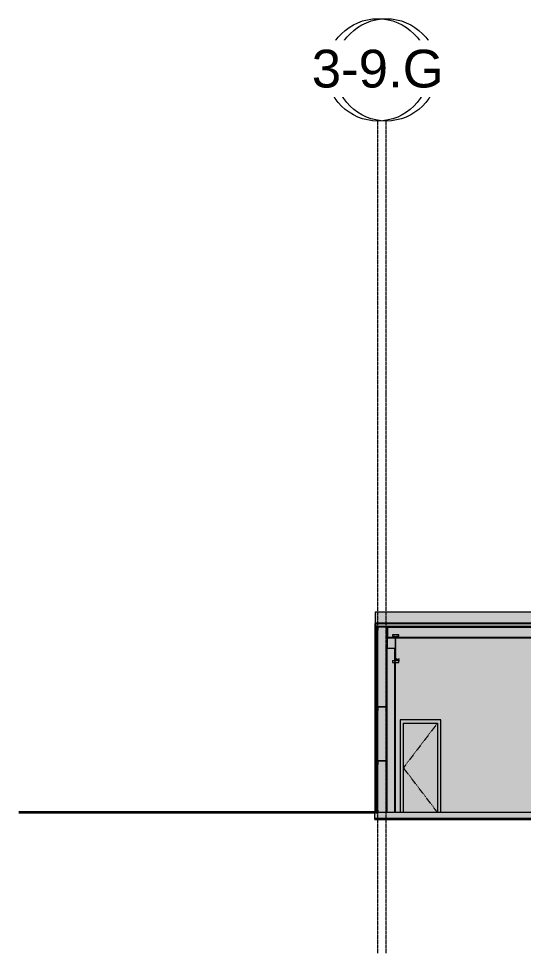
# Model space of a CAD drawing. Header units: inches. Extents: x -54880 to -186, y -132 to 853.
# Drawn here: x -20968 to -20495, y -132 to 745 of the extents above; entities that cross this region are included whole.
import ezdxf

# ---------------------------------------------------------------- set-up
doc = ezdxf.new("R2010")
doc.units = ezdxf.units.IN
doc.header["$MEASUREMENT"] = 0
doc.linetypes.add('Dash 1_16_', pattern=[0.125, 0.0625, -0.0625])
doc.linetypes.add('Grid Line 1_2_', pattern=[0.875, 0.5, -0.125, 0.125, -0.125])
for name, color, linetype, lineweight in [('A-CLNG', 13, 'Continuous', 9), ('A-DOOR', 31, 'Continuous', 9), ('A-DOOR-FRAM', 31, 'Continuous', 9), ('A-GLAZ-CWMG', 51, 'Continuous', 9), ('A-ROOF', 132, 'Continuous', 9), ('A-WALL', 113, 'Continuous', 9), ('C-BLDG-PADS', 91, 'Continuous', 9), ('C-TOPO', 7, 'Continuous', 9), ('I-WALL', 2, 'Continuous', 9), ('L-SITE-WALL', 31, 'Continuous', 9), ('S-BEAM', 12, 'Continuous', 9), ('S-COLS', 52, 'Continuous', 9), ('S-GRID', 1, 'Continuous', 9), ('S-GRID-IDEN', 1, 'Continuous', 9)]:
    doc.layers.add(name, color=color, linetype=linetype, lineweight=lineweight)
doc.styles.add('Arial', font='arial.ttf', dxfattribs={"height": 35.407186})
pattern_1 = [(45, (22032.004, 107.706), (-19.007, 19.007), []), (45, (22032.004, 136.506), (-19.007, 19.007), [])]

# ---------------------------------------------------------------- blocks, each defined once
blk = doc.blocks.new('Single-Flush - 32_ x 84_-489871-Section 7')
at = {"layer": 'A-DOOR'}
blk.add_hatch(color=256, dxfattribs=at).paths.add_polyline_path([(20942.38, 0), (20947.62, 0), (20947.62, 84), (20915.62, 84), (20915.62, 0)], flags=0)
at = {"layer": 'A-DOOR-FRAM'}
blk.add_hatch(color=256, dxfattribs=at).paths.add_polyline_path([(20915.62, 0), (20915.62, 84), (20947.62, 84), (20947.62, 0), (20950.62, 0), (20950.62, 87), (20912.62, 87), (20912.62, 0)], flags=0)
at = {"layer": 'A-DOOR', "linetype": 'Dash 1_16_'}
for p in [(20947.62, 84), (20947.62, 0)]:
    blk.add_line(p, (20915.62, 42), dxfattribs=at)
at = {"layer": 'A-DOOR-FRAM'}
for p, q in [((20950.62, 87), (20912.62, 87)), ((20912.62, 87), (20912.62, 0)), ((20915.62, 0), (20915.62, 84)), ((20915.62, 84), (20947.62, 84)), ((20947.62, 84), (20947.62, 0)), ((20950.62, 0), (20950.62, 87))]:
    blk.add_line(p, q, dxfattribs=at)
blk = doc.blocks.new('W-Wide Flange - 8_ WIDE-1050861-Section 7')
at = {"layer": 'S-BEAM'}
h = blk.add_hatch(dxfattribs=at)
h.set_pattern_fill('FP_9', color=256, style=0, pattern_type=2)
h.set_pattern_definition(pattern_1)
h.paths.add_polyline_path([(20911.22, 140.84), (20911.22, 142.2), (20909.29, 142.22), (20908.93, 142.39), (20908.68, 142.7), (20908.59, 143.09), (20908.63, 164.81), (20908.8, 165.16), (20909.11, 165.41), (20909.49, 165.5), (20911.23, 165.5), (20911.23, 166.86), (20905.23, 166.86), (20905.23, 165.5), (20907.16, 165.48), (20907.52, 165.31), (20907.76, 165), (20907.85, 164.61), (20907.82, 142.89), (20907.65, 142.54), (20907.34, 142.29), (20906.95, 142.2), (20905.22, 142.2), (20905.22, 140.84)], flags=0)
for points in [[(20908.59, 143.09), (20909.11, 145.28), (20909.12, 164.2), (20908.6, 164.2), (20908.6, 149.75)], [(20906.95, 142.2), (20907.02, 142.61), (20905.32, 142.62), (20905.22, 142.2)], [(20906.95, 142.2), (20907.34, 142.29), (20907.65, 142.54), (20907.82, 142.89), (20907.84, 143.86), (20907.77, 142.89), (20907.51, 142.61), (20907.37, 142.54), (20907.34, 142.65), (20907.05, 142.61), (20906.96, 142.22)], [(20909.48, 142.2), (20909.92, 144.4), (20909.6, 144.48), (20909.29, 144.76), (20909.13, 145.12), (20909.1, 145.21), (20908.62, 142.89), (20908.79, 142.54), (20909.1, 142.29), (20909.29, 142.22)], [(20909.52, 142.2), (20911.22, 142.22), (20911.74, 144.39), (20910, 144.39), (20909.48, 142.2)], [(20911.22, 140.84), (20911.74, 143.02), (20911.74, 144.39), (20911.22, 142.05)]]:
    blk.add_hatch(color=256, dxfattribs=at).paths.add_polyline_path(points, flags=0)
at = {"layer": 'S-BEAM', "lineweight": 15}
for p, q in [((20911.23, 166.86), (20905.23, 166.86)), ((20905.23, 166.86), (20905.23, 165.5)), ((20911.23, 165.5), (20911.23, 166.86)), ((20905.23, 165.5), (20906.96, 165.5)), ((20907.85, 164.61), (20907.84, 143.09)), ((20908.59, 143.09), (20908.6, 164.61)), ((20909.49, 165.5), (20911.23, 165.5)), ((20906.95, 142.2), (20905.22, 142.2)), ((20905.22, 142.2), (20905.22, 140.84)), ((20905.22, 140.84), (20911.22, 140.84)), ((20907.84, 143.09), (20907.82, 142.89)), ((20911.22, 142.2), (20909.48, 142.2)), ((20911.22, 140.84), (20911.22, 142.2))]:
    blk.add_line(p, q, dxfattribs=at)
at = {"layer": 'S-BEAM'}
for p, q in [((20905.32, 142.62), (20905.22, 142.2)), ((20911.22, 142.2), (20911.74, 144.39)), ((20911.22, 140.84), (20911.74, 143.02))]:
    blk.add_line(p, q, dxfattribs=at)
at = {"layer": 'S-BEAM', "lineweight": 15, "flags": 128}
for points in [[(20906.96, 165.5), (20907.16, 165.48), (20907.35, 165.41), (20907.52, 165.31), (20907.66, 165.16), (20907.76, 165), (20907.83, 164.81), (20907.85, 164.61)], [(20908.6, 164.61), (20908.63, 164.81), (20908.69, 165), (20908.8, 165.16), (20908.94, 165.31), (20909.11, 165.41), (20909.3, 165.48), (20909.49, 165.5)], [(20907.76, 142.7), (20907.65, 142.54), (20907.51, 142.39), (20907.34, 142.29), (20907.15, 142.22), (20906.95, 142.2)], [(20909.48, 142.2), (20909.29, 142.22), (20909.1, 142.29), (20908.93, 142.39), (20908.79, 142.54), (20908.68, 142.7), (20908.62, 142.89), (20908.59, 143.09)]]:
    blk.add_lwpolyline(points, dxfattribs=at)
blk = doc.blocks.new('Rectangular Mullion - Profile_Polycarbonate_Lower-1037133-Section 7')
at = {"layer": 'A-GLAZ-CWMG'}
blk.add_hatch(color=256, dxfattribs=at).paths.add_polyline_path([(20891.55, 0), (20891.49, 0.06), (20889.49, 0.06), (20889.43, 0)], flags=0)
at = {"layer": 'A-GLAZ-CWMG', "lineweight": 13}
for p, q in [((20889.55, 1.46), (20889.43, 1.46)), ((20889.43, 1.46), (20889.43, 0)), ((20889.43, 0), (20891.55, 0)), ((20889.49, 0.06), (20889.49, 1.39)), ((20889.49, 1.39), (20889.55, 1.39)), ((20891.49, 0.06), (20889.49, 0.06)), ((20889.55, 1.39), (20889.55, 1.46)), ((20891.55, 2.24), (20891.2, 2.24)), ((20891.2, 2.24), (20891.2, 1.99)), ((20891.2, 1.99), (20891.26, 1.99)), ((20891.26, 1.99), (20891.26, 2.18)), ((20891.26, 2.18), (20891.49, 2.18)), ((20891.49, 2.18), (20891.49, 0.06)), ((20891.55, 0), (20891.55, 2.24))]:
    blk.add_line(p, q, dxfattribs=at)
blk = doc.blocks.new('Rectangular Mullion - Profile_Polycarbonate_Upper and left-1042655-Section 7')
at = {"layer": 'A-GLAZ-CWMG'}
for points in [[(20891.55, 170.99), (20891.55, 174.62), (20889.43, 174.62), (20889.49, 174.55), (20891.49, 174.55), (20891.49, 171.05)], [(20891.26, 171.05), (20891.49, 171.05), (20891.49, 171.34), (20891.26, 171.28)]]:
    blk.add_hatch(color=256, dxfattribs=at).paths.add_polyline_path(points, flags=0)
at = {"layer": 'A-GLAZ-CWMG', "lineweight": 13}
for p, q in [((20891.55, 174.62), (20889.43, 174.62)), ((20889.43, 174.62), (20889.43, 171.78)), ((20889.43, 171.78), (20889.55, 171.78)), ((20889.49, 171.84), (20889.49, 174.55)), ((20889.49, 174.55), (20891.49, 174.55)), ((20889.55, 171.84), (20889.49, 171.84)), ((20889.55, 171.78), (20889.55, 171.84)), ((20891.26, 171.24), (20891.2, 171.24)), ((20891.2, 171.24), (20891.2, 170.99)), ((20891.2, 170.99), (20891.55, 170.99)), ((20891.26, 171.05), (20891.26, 171.24)), ((20891.49, 171.05), (20891.26, 171.05)), ((20891.49, 174.55), (20891.49, 171.05)), ((20891.55, 170.99), (20891.55, 174.62))]:
    blk.add_line(p, q, dxfattribs=at)
at = {"layer": 'A-GLAZ-CWMG'}
for p, q in [((20889.55, 172.16), (20889.49, 172.16)), ((20889.55, 171.84), (20889.55, 172.16)), ((20891.26, 171.53), (20891.2, 171.53)), ((20891.2, 171.24), (20891.2, 171.53)), ((20891.26, 171.24), (20891.26, 171.53)), ((20891.49, 171.34), (20891.26, 171.34)), ((20891.26, 171.05), (20891.26, 171.34))]:
    blk.add_line(p, q, dxfattribs=at)
blk = doc.blocks.new('Girt_C - 8_D-1076703-Section 7')
at = {"layer": 'S-BEAM', "lineweight": 15}
for p, q in [((20891.55, 48.37), (20891.55, 46)), ((20891.55, 46), (20892.13, 45.52)), ((20891.66, 46.05), (20891.66, 48.37)), ((20892.2, 45.6), (20891.66, 46.05)), ((20899.37, 48.55), (20891.74, 48.55)), ((20891.74, 48.45), (20899.37, 48.45)), ((20892.13, 45.52), (20892.2, 45.6)), ((20899.44, 46.05), (20898.91, 45.6)), ((20898.91, 45.6), (20898.98, 45.52)), ((20898.98, 45.52), (20899.55, 46)), ((20899.44, 48.37), (20899.44, 46.05)), ((20899.55, 46), (20899.55, 48.37))]:
    blk.add_line(p, q, dxfattribs=at)
for centre, radius, start, end in [((20891.74, 48.37), 0.188, 90, 180), ((20891.74, 48.37), 0.0782, 90, 176.95764), ((20899.37, 48.37), 0.188, 0, 90), ((20899.37, 48.37), 0.0782, 2.12272, 90)]:
    blk.add_arc(centre, radius, start, end, dxfattribs=at)
blk = doc.blocks.new('Girt_C - 8_D-V208-Section 7')
at = {"layer": 'S-BEAM'}
h = blk.add_hatch(dxfattribs=at)
h.set_pattern_fill('FP_9', color=256, style=0, pattern_type=2)
h.set_pattern_definition(pattern_1)
h.paths.add_polyline_path([(20892.13, 96.13), (20892.2, 96.21), (20891.66, 96.66), (20891.66, 98.98), (20891.55, 98.98), (20891.55, 96.61)], flags=0)
h.paths.add_polyline_path([(20898.98, 96.13), (20899.55, 96.61), (20899.55, 98.98), (20899.44, 98.98), (20899.44, 96.66), (20898.91, 96.21)], flags=0)
h.paths.add_polyline_path([(20899.37, 99.05), (20899.37, 99.16), (20891.74, 99.16), (20891.74, 99.05)], flags=0)
at = {"layer": 'S-BEAM', "lineweight": 15}
for p, q in [((20891.55, 98.98), (20891.55, 96.61)), ((20891.55, 96.61), (20892.13, 96.13)), ((20891.66, 96.66), (20891.66, 98.98)), ((20892.2, 96.21), (20891.66, 96.66)), ((20899.37, 99.16), (20891.74, 99.16)), ((20891.74, 99.05), (20899.37, 99.05)), ((20899.44, 96.66), (20898.91, 96.21)), ((20898.98, 96.13), (20899.55, 96.61)), ((20899.44, 98.98), (20899.44, 96.66)), ((20899.55, 96.61), (20899.55, 98.98)), ((20892.13, 96.13), (20892.2, 96.21)), ((20898.91, 96.21), (20898.98, 96.13))]:
    blk.add_line(p, q, dxfattribs=at)
for centre, radius, start, end in [((20891.74, 98.98), 0.188, 90, 180), ((20891.74, 98.98), 0.0782, 90, 176.95764), ((20899.37, 98.98), 0.188, 0, 90), ((20899.37, 98.98), 0.0782, 2.12272, 90)]:
    blk.add_arc(centre, radius, start, end, dxfattribs=at)
blk = doc.blocks.new('Grid - Grid Head - Circle-14747-Section 7')
at = {"layer": 'S-GRID-IDEN'}
blk.add_circle((21143.8, 696.66), 48, dxfattribs=at)

msp = doc.modelspace()

# ---------------------------------------------------------------- hatches: boundary and pattern name
at = {"layer": 'A-CLNG'}
h = msp.add_hatch(color=256, dxfattribs=at)
h.paths.add_polyline_path([(-20107.99095, 173.95701), (-19080.81505, 173.95701), (-19080.81505, 174.61673), (-19170.54324, 174.61673), (-19170.56612, 174.36142), (-19171.62533, 174.30686), (-19174.44296, 174.3634), (-19174.44296, 174.61673), (-20109.3056, 174.61673), (-20109.3056, 173.95701)], flags=0)
h.paths.add_polyline_path([(-18735.9931, 173.95701), (-18735.9931, 174.61673), (-19051.03745, 174.61673), (-19051.03745, 173.95701), (-18759.68276, 173.95701)], flags=0)
h.paths.add_polyline_path([(-20622.2431, 173.95701), (-20114.0556, 173.95701), (-20114.0556, 174.61673), (-20622.2431, 174.61673), (-20622.2431, 174.38715)], flags=0)
h.paths.add_polyline_path([(-19063.32505, 173.95701), (-19063.32505, 174.61673), (-19072.84328, 174.61673), (-19072.84328, 173.95701), (-19069.55276, 173.95701)], flags=0)
msp.add_hatch(color=256, dxfattribs=at).paths.add_polyline_path([(-19398.78964, 164.19855), (-18735.9931, 164.19855), (-18735.9931, 173.95701), (-20622.2431, 173.95701), (-20622.2431, 164.19855), (-19418.15651, 164.19855)], flags=0)
at = {"layer": 'A-ROOF'}
h = msp.add_hatch(color=256, dxfattribs=at)
h.paths.add_polyline_path([(-20633.4931, 177.49423), (-19080.81505, 177.49423), (-19080.81505, 178.50096), (-19097.07852, 178.50096), (-19097.07852, 188.15614), (-19151.1806, 188.15614), (-19151.1806, 187.24208), (-19170.54324, 187.24208), (-19170.56612, 177.89864), (-19171.62533, 177.84408), (-19174.44296, 177.90062), (-19174.44296, 181.99458), (-19179.84826, 181.99458), (-19179.91857, 179.06503), (-19180.4931, 179.54747), (-19180.4931, 178.40112), (-19184.2431, 178.40112), (-19184.2431, 187.24208), (-20400.7431, 187.24208), (-20400.7431, 187.48207), (-20407.9931, 187.48207), (-20407.9931, 187.87269), (-20633.4931, 187.87269)], flags=0)
h.paths.add_polyline_path([(-18735.9931, 177.49423), (-18735.9931, 188.06499), (-18788.6806, 188.06499), (-18788.6806, 183.07714), (-18788.77298, 183.07714), (-18788.77298, 182.3692), (-18789.00355, 182.27166), (-18790.79534, 182.09142), (-18794.10613, 181.95347), (-18800.77298, 181.8692), (-18807.43982, 181.95347), (-18811.85953, 182.17786), (-18812.77298, 182.3692), (-18812.77298, 183.07714), (-18821.3879, 183.07714), (-18821.3879, 181.83535), (-18821.61848, 181.7378), (-18823.41026, 181.55756), (-18827.46683, 181.403), (-18833.3879, 181.33535), (-18840.05474, 181.41961), (-18844.47445, 181.64401), (-18845.3879, 181.83535), (-18845.3879, 183.07714), (-18852.0556, 183.07714), (-18852.0556, 188.06499), (-18900.0556, 188.06499), (-18900.0556, 185.01231), (-18895.29671, 185.01231), (-18895.29671, 182.08349), (-18895.5094, 181.9822), (-18897.17236, 181.79183), (-18900.29769, 181.63663), (-18906.86564, 181.50902), (-18914.61776, 181.54569), (-18920.02133, 181.70853), (-18923.01375, 181.97127), (-18923.29671, 182.08349), (-18923.29671, 183.07714), (-18929.4931, 182.98948), (-18929.56883, 181.87385), (-18930.00691, 181.76635), (-18931.5246, 181.61604), (-18936.00703, 181.42166), (-18943.66808, 181.33185), (-18950.96595, 181.42256), (-18955.88855, 181.64593), (-18957.34342, 181.83546), (-18957.4931, 181.91598), (-18957.49628, 183.07714), (-18963.4306, 183.07714), (-18963.4306, 188.06499), (-19007.8681, 188.06499), (-19007.8681, 183.77506), (-19009.6806, 183.77506), (-19009.6806, 183.37229), (-19009.88118, 183.29811), (-19011.45214, 183.16337), (-19015.90043, 183.04731), (-19021.15167, 183.07196), (-19024.88835, 183.22766), (-19025.6806, 183.37229), (-19025.6806, 183.77506), (-19029.32852, 183.75638), (-19029.32852, 183.04677), (-19029.8681, 182.93222), (-19031.07386, 182.83894), (-19035.66073, 182.72126), (-19037.57852, 182.71226), (-19037.57852, 178.50096), (-19051.03745, 178.50096), (-19051.03745, 177.49423), (-18759.68276, 177.49423)], flags=0)
h.paths.add_polyline_path([(-19072.84328, 177.49423), (-19063.32505, 177.49423), (-19063.32505, 178.50096), (-19072.84328, 178.50096)], flags=0)
h.paths.add_polyline_path([(-19180.4931, 181.9164), (-19180.38372, 181.9205), (-19180.46798, 182.00445), (-19180.49229, 181.9205)], flags=0)
msp.add_hatch(color=256, dxfattribs=at).paths.add_polyline_path([(-18735.9931, 174.61673), (-18735.9931, 177.49423), (-20633.4931, 177.49423), (-20633.4931, 174.61673), (-18759.68276, 174.61673)], flags=0)
at = {"layer": 'A-WALL', "transparency": 33554649}
msp.add_hatch(color=256, dxfattribs=at).paths.add_polyline_path([(-20631.34682, 0.0625), (-20631.34682, 174.55418), (-20632.92162, 174.55418), (-20632.92162, 0.0625)], flags=0)
at = {"layer": 'C-BLDG-PADS'}
h = msp.add_hatch(dxfattribs=at)
h.set_pattern_fill('FP_10', color=256, style=0, pattern_type=2)
h.set_pattern_definition([(50, (22032.004, 107.706), (55.0854, -4.81984), [5.76, -63.36]), (355, (22032.004, 107.706), (-10.65569, 57.76853), [4.608, -50.688]), (100.451, (22036.594, 107.305), (44.42947, 52.94866), [4.895, -53.848]), (46.184, (22032.004, 123.066), (81.96444, -12.71212), [8.64, -95.04]), (96.636, (22038.834, 122.01), (71.7815, 74.81238), [7.343, -80.772]), (351.184, (22032, 123.07), (71.78195, 74.81243), [6.912, -76.032]), (21, (22039.684, 119.226), (45.84207, -30.92146), [5.76, -63.36]), (326, (22039.684, 119.226), (18.687064, 55.69148), [4.608, -50.688]), (71.451, (22043.504, 116.65), (64.52891, 24.77011), [4.895, -53.848]), (37.5, (22032.004, 107.706), (0.933895, 25.566816), [2.534, -47.539, 2.534, -48.922, -50.88]), (37.5, (22032.004, 107.706), (0.933895, 25.566816), [-101.53, 2.534, -48.346]), (7.5, (22032.004, 107.706), (20.20404, 30.291303), [2.534, -26.803, 2.534, -46.387, -19.392]), (7.5, (22032.004, 107.706), (20.20404, 30.291303), [-78.259, 2.534, -16.858]), (327.5, (22014.877, 107.706), (40.9977845, -1.732403), [2.534, -16.666, 2.534, -57.37, -79.488]), (327.5, (22014.877, 107.706), (40.9977845, -1.732403), [-79.104, 2.534, -76.954]), (317.5, (22007.197, 107.706), (44.788883, 7.68784), [2.534, -22.426, 2.534, -37.248, -56.448]), (317.5, (22007.197, 107.706), (44.788883, 7.68784), [-64.742, 2.534, -53.914])])
h.paths.add_polyline_path([(-18730.63245, -6), (-18724.2431, -6), (-18724.2431, 0), (-20633.9931, 0), (-20633.9931, -6), (-18735.47417, -6)], flags=0)
at = {"layer": 'I-WALL'}
h = msp.add_hatch(color=256, dxfattribs=at)
h.paths.add_polyline_path([(-20609.9306, 0), (-20609.9306, 87), (-20571.9306, 87), (-20571.9306, 0), (-20271.3681, 0), (-20271.3681, 99), (-20233.3681, 99), (-20233.3681, 0), (-20114.0556, 0), (-20114.0556, 164.19855), (-20134.4931, 164.19855), (-20134.4931, 163.74861), (-20136.42614, 163.72628), (-20136.78301, 163.55427), (-20137.02996, 163.24433), (-20137.1181, 162.85784), (-20137.0423, 143.17172), (-20136.90974, 142.95366), (-20136.58102, 142.71004), (-20136.2281, 142.63417), (-20134.4931, 142.63417), (-20134.4931, 139.08723), (-20140.4931, 139.08723), (-20140.4931, 142.63417), (-20138.40518, 142.71004), (-20138.18732, 142.84271), (-20137.9439, 143.17172), (-20137.8681, 143.52494), (-20137.89041, 163.05605), (-20138.06227, 163.41323), (-20138.37194, 163.6604), (-20138.7581, 163.74861), (-20140.4931, 163.74861), (-20140.4931, 164.19855), (-20375.7431, 164.19855), (-20375.7431, 163.74861), (-20377.67614, 163.72628), (-20378.03301, 163.55427), (-20378.27996, 163.24433), (-20378.3681, 162.85784), (-20378.2923, 143.17172), (-20378.15974, 142.95366), (-20377.83102, 142.71004), (-20377.4781, 142.63417), (-20375.7431, 142.63417), (-20375.7431, 139.08723), (-20381.7431, 139.08723), (-20381.65854, 142.63417), (-20379.65518, 142.71004), (-20379.43732, 142.84271), (-20379.1939, 143.17172), (-20379.1181, 143.52494), (-20379.14041, 163.05605), (-20379.31227, 163.41323), (-20379.62194, 163.6604), (-20380.0081, 163.74861), (-20381.7431, 163.74861), (-20381.7431, 164.19855), (-20613.42362, 164.19855), (-20613.35633, 144.92475), (-20613.15376, 144.63548), (-20612.89315, 144.461), (-20612.48731, 144.38569), (-20610.80667, 144.38569), (-20610.80723, 143.02451), (-20611.32775, 140.83875), (-20614.7431, 140.83875), (-20614.7431, 0)], flags=0)
h.paths.add_polyline_path([(-20614.7431, 144.45306), (-20614.70142, 144.46888), (-20614.70198, 164.19855), (-20622.2431, 164.19855), (-20622.2138, 153.8046), (-20614.7431, 153.8046), (-20614.7431, 151.42155)], flags=0)
at = {"layer": 'L-SITE-WALL'}
h = msp.add_hatch(color=256, dxfattribs=at)
h.paths.add_polyline_path([(-20633.4931, 0), (-20633.1191, 0.0625), (-20633.0566, 0.0625), (-20632.92162, 0.0625), (-20632.92162, 174.55418), (-20633.0566, 174.55418), (-20633.1191, 174.61673), (-20633.4931, 174.55418), (-20633.4931, 0.0625)], flags=0)
h.paths.add_polyline_path([(-20630.9931, 0), (-20622.9931, 0.0625), (-20622.9931, 46), (-20623.56763, 45.51791), (-20623.63794, 45.6017), (-20623.10247, 46.051), (-20623.10247, 48.37006), (-20622.9931, 48.44531), (-20622.9931, 96.60937), (-20623.56763, 96.12728), (-20623.63794, 96.21107), (-20623.10247, 96.66038), (-20623.10247, 98.97943), (-20622.9931, 99.05469), (-20622.9931, 153.8046), (-20622.2431, 153.8046), (-20622.2431, 174.61673), (-20630.9931, 174.55418), (-20631.0556, 171.05414), (-20631.2846, 171.05414), (-20631.2846, 171.33597), (-20631.0556, 171.33597), (-20631.0556, 174.55418), (-20631.34682, 174.55418), (-20631.34682, 0.0625), (-20631.0556, 0.0625), (-20630.9931, 0.0625)], flags=0)
h.paths.add_polyline_path([(-20630.41857, 45.51791), (-20630.9931, 46.051), (-20630.9931, 48.36719), (-20630.88372, 48.36719), (-20630.8056, 45.98545), (-20630.34826, 45.6017)], flags=0)
h.paths.add_polyline_path([(-20630.34826, 48.44531), (-20630.80566, 48.44531), (-20630.80566, 48.55469), (-20623.1806, 48.55469), (-20623.18057, 48.44531), (-20623.63794, 48.44531)], flags=0)
h.paths.add_polyline_path([(-20630.41857, 96.12728), (-20630.9931, 96.66038), (-20630.9931, 98.97656), (-20630.88372, 98.97656), (-20630.8056, 96.59482), (-20630.34826, 96.21107)], flags=0)
h.paths.add_polyline_path([(-20630.80566, 99.05469), (-20630.80566, 99.16406), (-20623.1806, 99.16406), (-20623.18057, 99.05469), (-20630.41857, 99.05469)], flags=0)
msp.add_hatch(color=256, dxfattribs=at).paths.add_polyline_path([(-20632.92162, 0.0625), (-20631.34682, 0.0625), (-20631.34682, 174.55418), (-20632.92162, 174.55418), (-20632.92162, 0.19747)], flags=0)
at = {"layer": 'S-COLS'}
for points in [[(-20622.55951, 0), (-20622.55951, 153.8046), (-20622.9931, 153.8046), (-20622.9931, 0)], [(-20621.8681, 0), (-20621.8681, 153.8046), (-20622.55951, 153.8046), (-20622.5225, 0), (-20622.04095, 0)], [(-20615.8681, 0), (-20615.8681, 140.83875), (-20617.32804, 140.83875), (-20617.32216, 142.22226), (-20617.22772, 142.61884), (-20615.8681, 142.61884), (-20615.8681, 153.8046), (-20621.8681, 153.8046), (-20621.8681, 0)]]:
    msp.add_hatch(color=256, dxfattribs=at).paths.add_polyline_path(points, flags=0)
h = msp.add_hatch(color=256, dxfattribs=at)
h.paths.add_polyline_path([(-20615.8681, 0), (-20615.17669, 0), (-20615.21449, 140.83875), (-20615.8681, 140.83875), (-20615.8681, 20.17505)], flags=0)
h.paths.add_polyline_path([(-20615.49384, 142.61379), (-20615.17669, 142.65591), (-20615.2137, 153.8046), (-20615.8681, 153.8046), (-20615.85805, 142.61873), (-20615.51319, 142.6146)], flags=0)
h = msp.add_hatch(color=256, dxfattribs=at)
h.paths.add_polyline_path([(-20614.7431, 0), (-20614.7431, 140.83875), (-20615.17669, 140.83875), (-20615.17669, 0)], flags=0)
h.paths.add_polyline_path([(-20615.17669, 142.53512), (-20614.97392, 142.65429), (-20614.7431, 142.93944), (-20614.7431, 153.8046), (-20615.17669, 153.8046), (-20615.17669, 151.42155)], flags=0)

# ---------------------------------------------------------------- linework, layer by layer
at = {"layer": 'A-CLNG'}
msp.add_line((-20622.2431, 174.38715), (-20622.2431, 173.95701), dxfattribs=at)
at = {"layer": 'A-CLNG', "lineweight": 25}
for p, q in [((-18735.9931, 173.95701), (-20622.2431, 173.95701)), ((-20622.2431, 173.95701), (-20622.2431, 164.19855)), ((-20622.2431, 164.19855), (-18735.9931, 164.19855))]:
    msp.add_line(p, q, dxfattribs=at)
at = {"layer": 'A-ROOF'}
for p, q in [((-20407.9931, 187.87269), (-20633.4931, 187.87269)), ((-20633.4931, 187.87269), (-20633.4931, 177.49423))]:
    msp.add_line(p, q, dxfattribs=at)
at = {"layer": 'A-ROOF', "lineweight": 25}
for p, q in [((-18735.9931, 177.49423), (-20633.4931, 177.49423)), ((-20633.4931, 177.49423), (-20633.4931, 174.61673)), ((-20633.4931, 174.61673), (-20114.0556, 174.61673))]:
    msp.add_line(p, q, dxfattribs=at)
at = {"layer": 'A-WALL', "lineweight": 25}
for p, q in [((-20631.34682, 174.55418), (-20632.92162, 174.55418)), ((-20632.92162, 174.55418), (-20632.92162, 0.0625)), ((-20631.34682, 0.0625), (-20631.34682, 174.55418)), ((-20632.92162, 0.0625), (-20631.34682, 0.0625))]:
    msp.add_line(p, q, dxfattribs=at)
at = {"layer": 'C-BLDG-PADS'}
for p, q in [((-18735.9931, 0), (-20633.9931, 0)), ((-20633.9931, 0), (-20633.9931, -6)), ((-20633.9931, -6), (-18724.2431, -6))]:
    msp.add_line(p, q, dxfattribs=at)
at = {"layer": 'C-TOPO', "lineweight": 35}
for p, q in [((-20741.70926, 0), (-20967.50651, 0)), ((-20633.9931, 0), (-20741.70926, 0)), ((-20633.9931, -6.00628), (-20479.87313, -6.00628))]:
    msp.add_line(p, q, dxfattribs=at)
at = {"layer": 'C-TOPO'}
for p, q in [((-20741.70851, 0), (-20967.50651, 0)), ((-20741.70851, 0), (-20633.9931, 0)), ((-20479.87355, -6.00628), (-20633.99269, -6.00628))]:
    msp.add_line(p, q, dxfattribs=at)
at = {"layer": 'L-SITE-WALL'}
for p, q in [((-20633.4931, 0), (-20633.4931, 174.61673)), ((-20622.2431, 174.61673), (-20622.2431, 174.38715)), ((-20622.2431, 164.19855), (-20622.2431, 153.8046))]:
    msp.add_line(p, q, dxfattribs=at)
at = {"layer": 'S-COLS'}
for p, q in [((-20622.9931, 153.8046), (-20622.9931, 98.97656)), ((-20622.55951, 153.8046), (-20622.9931, 153.8046)), ((-20622.55951, 153.8046), (-20622.55951, 0)), ((-20621.8681, 153.8046), (-20622.55951, 153.8046)), ((-20615.8681, 153.8046), (-20621.8681, 153.8046)), ((-20615.17669, 153.8046), (-20615.8681, 153.8046)), ((-20615.17669, 153.8046), (-20615.17669, 142.4582)), ((-20614.7431, 153.8046), (-20615.17669, 153.8046)), ((-20614.7431, 153.8046), (-20614.7431, 142.93944)), ((-20615.17669, 140.83875), (-20615.17669, 0)), ((-20614.7431, 140.83875), (-20614.7431, 0)), ((-20622.9931, 96.60937), (-20622.9931, 48.36719)), ((-20622.9931, 46), (-20622.9931, 0))]:
    msp.add_line(p, q, dxfattribs=at)
at = {"layer": 'S-GRID', "linetype": 'Grid Line 1_2_'}
for p, q in [((-20630.9931, -132), (-20630.9931, 648.65882)), ((-20622.9931, -132), (-20622.9931, 648.65882))]:
    msp.add_line(p, q, dxfattribs=at)

# ---------------------------------------------------------------- block references
at = {"layer": 'A-DOOR'}
msp.add_blockref('Single-Flush - 32_ x 84_-489871-Section 7', (-41522.54591, 0), dxfattribs=at)
at = {"layer": 'A-GLAZ-CWMG'}
for name in ['Rectangular Mullion - Profile_Polycarbonate_Upper and left-1042655-Section 7', 'Rectangular Mullion - Profile_Polycarbonate_Lower-1037133-Section 7']:
    msp.add_blockref(name, (-41522.54591, 0), dxfattribs=at)
at = {"layer": 'S-BEAM'}
for name in ['W-Wide Flange - 8_ WIDE-1050861-Section 7', 'Girt_C - 8_D-V208-Section 7', 'Girt_C - 8_D-1076703-Section 7']:
    msp.add_blockref(name, (-41522.54591, 0), dxfattribs=at)
at = {"layer": 'S-GRID-IDEN'}
msp.add_blockref('Grid - Grid Head - Circle-14747-Section 7', (-41766.79591, 0), dxfattribs=at)

# ---------------------------------------------------------------- next in the draw order: texts
at = {"layer": 'S-GRID-IDEN', "insert": (-20623.00233, 715.53256), "char_height": 35.407186, "width": 85.104, "attachment_point": 2, "line_spacing_factor": 0.938532, "style": 'Arial', "bg_fill": 3, "box_fill_scale": 1.25, "bg_fill_color": 0, "bg_fill_transparency": 0}
msp.add_mtext('3-9', dxfattribs=at)

# ---------------------------------------------------------------- next in the draw order: block references
at = {"layer": 'S-GRID-IDEN'}
msp.add_blockref('Grid - Grid Head - Circle-14747-Section 7', (-41774.79591, 0), dxfattribs=at)

# ---------------------------------------------------------------- next in the draw order: texts
at = {"layer": 'S-GRID-IDEN', "insert": (-20631.00233, 715.53256), "char_height": 35.407186, "width": 147.312, "attachment_point": 2, "line_spacing_factor": 0.938532, "style": 'Arial', "bg_fill": 3, "box_fill_scale": 1.25, "bg_fill_color": 0, "bg_fill_transparency": 0}
msp.add_mtext('3-9.G', dxfattribs=at)

doc.saveas('drawing.dxf')
